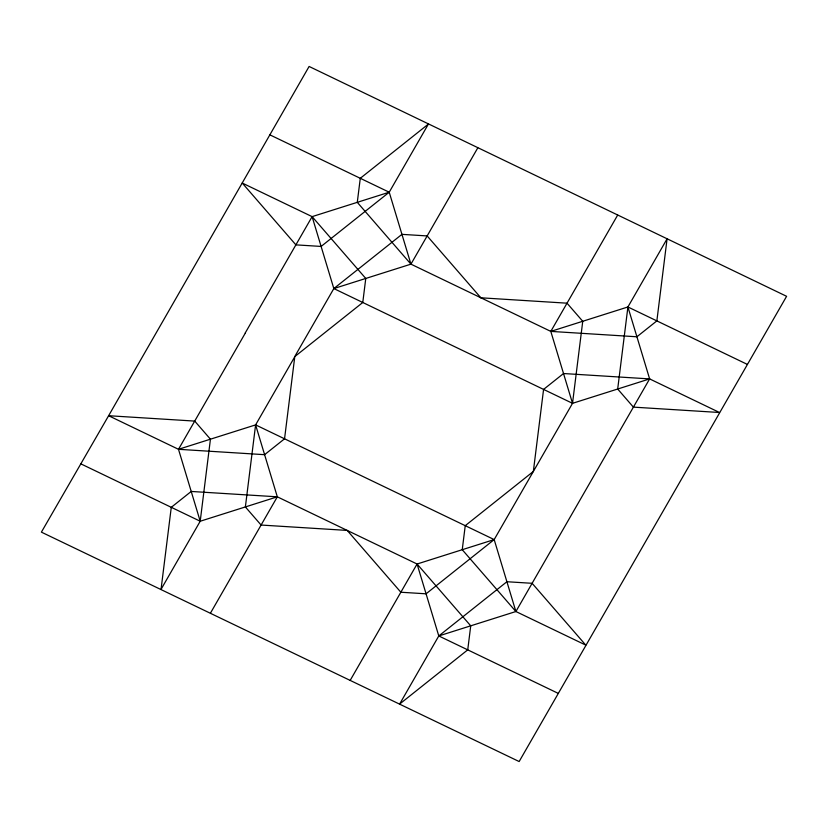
<?xml version="1.0" encoding="UTF-8"?>
<svg xmlns="http://www.w3.org/2000/svg" width="828" height="828" viewBox="0 0 828 828"><rect width="100%" height="100%" fill="white"/><g stroke="black" fill="none" stroke-linecap="round" stroke-linejoin="round"><path stroke-width="1.24" d="M480.82 297.749L427.155 235.928L401.942 234.355L333.829 288.568L294.654 356.702L362.778 302.489L365.769 278.456L312.115 216.636L242.242 183.04L295.886 244.86L321.109 246.433L389.222 192.22L428.386 124.086L360.284 178.299L357.282 202.332L410.936 264.153L550.806 331.397L636.908 336.779L656.863 320.891L667.078 238.847L627.914 306.971L617.688 389.025L633.399 407.128L719.511 412.499L649.628 378.903L563.526 373.531L543.582 389.408L533.346 471.463L465.243 525.676L462.241 549.709L515.896 611.519L585.779 645.115L532.125 583.305L506.902 581.732L438.788 635.945L399.624 704.079L467.737 649.856L470.728 625.833L417.074 564.013L277.318 496.821L191.216 491.449L171.272 507.326L161.046 589.37L200.21 521.236L210.436 439.192L194.725 421.09L108.623 415.718L41.4 532.135L519.146 761.543L786.6 296.31L309.113 66.457L108.623 415.718L178.496 449.304L264.598 454.686L284.553 438.809L294.768 356.754L255.604 424.888L245.378 506.943L261.099 525.045L347.201 530.417L400.856 592.237L426.068 593.811L494.181 539.587L572.521 403.329L582.746 321.285L567.025 303.183L480.933 297.801M245.243 332.949L312.115 216.636L389.222 192.22L410.936 264.153L333.829 288.568L312.115 216.636M178.496 449.304L255.604 424.888L277.318 496.821L200.21 521.236L178.496 449.304L245.357 333.001M410.936 264.153L477.797 147.85M210.457 613.134L277.318 496.821M350.213 680.326L417.074 564.013L494.181 539.587L515.896 611.519L438.788 635.945L417.074 564.013M550.806 331.397L627.914 306.971L649.628 378.903L572.521 403.329L550.806 331.397L617.667 215.094M515.896 611.519L649.628 378.903M269.938 134.871L389.222 192.22M627.914 306.971L747.208 364.33M333.829 288.568L572.521 403.329M255.604 424.888L494.181 539.587M80.927 463.887L200.21 521.236M438.788 635.945L558.082 693.295"/></g></svg>
